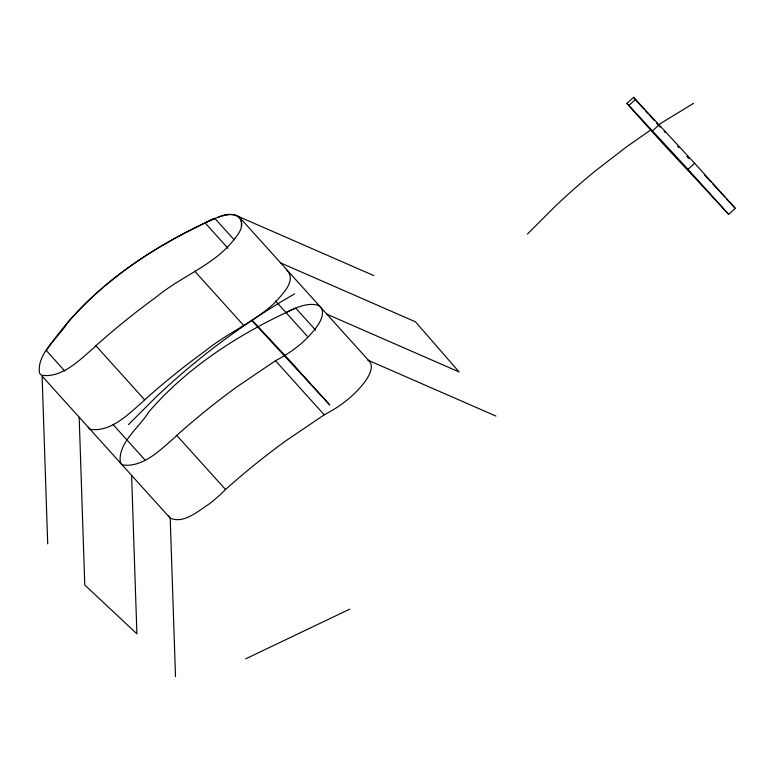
<?xml version="1.0" encoding="UTF-8"?>
<svg xmlns="http://www.w3.org/2000/svg" width="774" height="774" viewBox="0 0 774 774"><rect width="100%" height="100%" fill="white"/><g stroke="black" fill="none" stroke-linecap="round" stroke-linejoin="round"><path stroke-width="1.16" d="M206.919 222.07L205.11 222.922C164.543 242.136 125.833 266.004 92.783 296.558A142.261 61.059 -42 0 0 67.609 322.661C58.689 337.696 36.668 353.176 39.493 372.971A29.518 12.665 -42 0 0 41.815 375.313C62.326 377.993 79.374 360.287 93.877 347.768A67.706 29.064 -42 0 0 95.899 345.746A333.313 143.064 -42 0 1 156.445 296.906C181.967 275.563 216.159 264.698 236.041 236.892C250.36 219.7 235.325 208.951 217.997 217.271M241.227 226.414C244.139 205.381 214.717 217.678 205.11 222.922L227.972 248.27M128.474 424.616L156.561 396.52A310.809 133.409 -42 0 1 196.219 361.632C227.111 336.409 260.093 313.76 294.642 293.839M527.413 234.077L555.5 205.981A310.809 133.409 -42 0 1 595.148 171.093L626.543 146.847L651.031 129.761M626.94 103.387L633.606 97.379L694.655 163.285L735.3 208.361L728.663 214.379C677.511 158.593 683.897 167.29 632.619 109.908L626.94 103.387L688.018 169.303L728.663 214.379M628.894 105.448L635.531 99.43M652.259 131.038L658.897 125.02M688.018 169.303L694.655 163.285M286.786 270.165C297.487 280.865 280.846 295.862 273.686 303.785C253.156 322.671 226.782 333.352 205.216 350.99A333.313 143.064 -42 0 0 144.661 399.829A67.706 29.064 -42 0 1 142.658 401.851C128.145 414.38 111.098 432.076 90.587 429.396A29.518 12.665 -42 0 1 88.265 427.054M275.467 360.723L237.308 386.574A333.313 143.064 -42 0 0 176.753 435.414A67.706 29.064 -42 0 1 174.74 437.436C160.237 449.955 143.19 467.66 122.679 464.981A29.518 12.665 -42 0 1 120.357 462.639C117.532 442.844 139.552 427.364 148.473 412.329A142.261 61.059 -42 0 1 173.647 386.226C206.697 355.672 245.406 331.804 285.964 312.59C295.687 308.042 306.214 302.557 317.205 305.024C326.822 308.555 321.268 320.91 316.905 326.56C306.301 341.237 291.45 352.47 275.467 360.723L324.238 414.806C340.221 406.553 355.072 395.321 365.676 380.644C369.498 375.1 375.158 364.806 367.65 359.833M324.238 414.806L286.08 440.658A333.313 143.064 -42 0 0 225.524 489.497A67.706 29.064 -42 0 1 223.522 491.519C219.023 495.941 214.243 500.062 209.27 503.922C198.192 510.888 184.038 524.172 170.212 518.164L42.106 376.116L47.707 543.89M659.351 124.246L693.581 103.3M285.964 312.59L288.296 311.39A67.831 29.112 -42 0 1 295.716 308.091L315.705 330.256M245.697 658.838L349.761 609.138M208.129 221.499L214.853 218.423L234.048 239.698M373.784 275.583L238.992 216.72L368.627 360.471L495.941 416.064M280.701 262.966L415.493 321.839L459.117 371.955L326.918 314.215M687.244 156.367L688.26 157.441M704.514 174.953L711.325 182.335M712.777 183.912L725.19 197.37M726.66 198.976L735.3 208.361M688.134 157.809L688.85 158.583M251.995 320.136L289.079 359.852L329.734 404.918L252.227 320.997M677.579 146.267L678.817 147.621M639.488 104.132L633.577 97.369M639.779 104.461L644.268 109.444M645.39 110.692L647.819 113.381M649.076 114.775L654.03 120.26M656.536 123.047L660.222 127.13M664.15 131.483L664.847 132.257M275.544 301.018L307.307 336.245M194.603 271.055L243.375 325.138M95.899 345.746L144.67 399.829M176.762 435.414L225.534 489.497M64.764 370.998L46.372 350.603C86.852 290.037 149.314 247.941 214.853 218.423A67.831 29.112 -42 0 0 207.432 221.732M112.791 424.258L144.825 459.775M688.057 157.586L687.051 156.425M168.751 515.823L170.212 518.164L175.505 676.631M131.609 475.371L136.901 633.829L84.772 584.989L79.171 417.215"/></g></svg>
